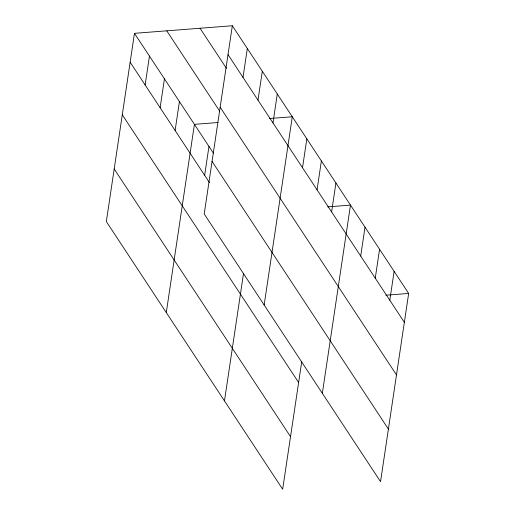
<?xml version="1.0" encoding="UTF-8"?>
<svg xmlns="http://www.w3.org/2000/svg" width="515" height="515" viewBox="0 0 515 515"><rect width="100%" height="100%" fill="white"/><g stroke="black" fill="none" stroke-linecap="round" stroke-linejoin="round"><path stroke-width="0.77" d="M232.329 25.75L204.204 213.976L380.54 481.673L408.665 293.447L232.329 25.75L134.46 33.327L106.335 221.553L282.671 489.25L301.745 361.62M145.133 84.975L149.453 56.084M160.12 107.732L164.44 78.84M175.113 130.482L179.426 101.59M166.287 312.573L194.419 124.347L218.051 122.512M204.648 175.319L208.961 146.427M243.003 77.398L247.322 48.507M257.989 100.148L262.309 71.257M224.476 400.908L243.55 273.278M272.982 122.905L277.295 94.013M264.156 304.989L292.288 116.763L269.442 118.534M302.517 167.742L306.837 138.85M317.066 189.829L321.379 160.938M331.615 211.91L335.928 183.018M322.345 393.331L350.477 205.105L327.63 206.876M360.706 256.084L365.026 227.192M375.255 278.164L379.574 249.273M389.804 300.251L394.123 271.36M385.825 295.211L408.665 293.447M228.016 54.642L404.352 322.339M200.032 28.254L226.484 68.405M220.156 107.223L396.492 374.914M166.757 30.829L219.66 111.137M134.46 33.327L213.371 153.122M212.058 161.395L388.394 429.092M130.147 62.218L209.496 182.683M122.287 114.8L298.623 382.497M114.188 168.978L290.524 436.669"/></g></svg>
